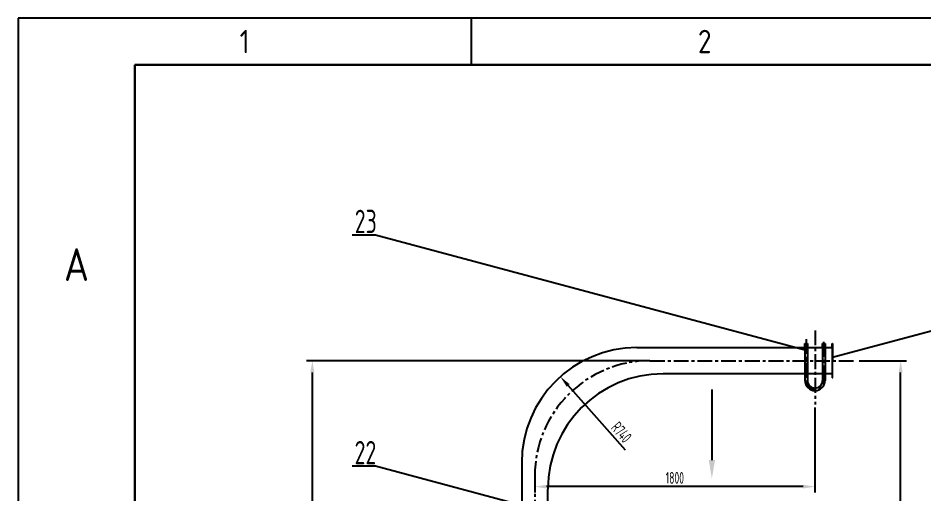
# Model space of a CAD drawing. Header units: millimetres. Extents: x -20118 to 11799, y -1891 to 39516.
# Drawn here: x -20118.3 to -19924.4, y 39414.6 to 39516.5 of the extents above; entities that cross this region are included whole.
import ezdxf

# ---------------------------------------------------------------- set-up
doc = ezdxf.new("R2010")
doc.units = ezdxf.units.MM
doc.linetypes.add('CENTER', pattern=[50.8, 31.75, -6.35, 6.35, -6.35])
for name, color, linetype in [('1', 130, 'Continuous'), ('5', 90, 'Continuous'), ('点划线', 20, 'CENTER')]:
    doc.layers.add(name, color=color, linetype=linetype)
doc.layers.add('内框', color=7, linetype='Continuous', lineweight=80)
doc.styles.add('10', font='gbenor.shx', dxfattribs={"height": 3, "bigfont": 'gbcbig.shx'})
doc.styles.get("Standard").update_dxf_attribs({"font": 'gbenor.shx', "width": 0.7, "bigfont": 'gbcbig.shx'})
doc.styles.add('表格中的文字5', font='gbenor.shx', dxfattribs={"width": 0.8, "height": 5, "bigfont": 'gbcbig.shx'})
doc.dimstyles.new('NUBT', dxfattribs={"dimtxt": 2.5, "dimasz": 2.5, "dimexe": 1.25, "dimexo": 0.625, "dimtad": 1, "dimdec": 0, "dimlfac": 30, "dimtxsty": 'Standard', "dimcen": 2.5, "dimadec": 0, "dimazin": 0, "dimtfac": 1, "dimtdec": 0, "dimtmove": 0, "dimatfit": 3, "dimfxl": 1, "dimarcsym": 0})

# ---------------------------------------------------------------- blocks, each defined once
blk = doc.blocks.new('*D86')
at = {"layer": '1', "color": 0, "lineweight": -2, "transparency": 16777216}
for p, q in [((-19983.64, 39443.14), (-20056.55, 39443.14)), ((-20055.3, 39303.98), (-20055.3, 39440.64)), ((-20008.31, 39301.48), (-20056.55, 39301.48))]:
    blk.add_line(p, q, dxfattribs=at)
at = {"layer": '1', "color": 0, "transparency": 16777216}
for points in [[(-20055.72, 39440.64), (-20054.89, 39440.64), (-20055.3, 39443.14)], [(-20055.72, 39303.98), (-20054.89, 39303.98), (-20055.3, 39301.48)]]:
    blk.add_solid(points, dxfattribs=at)
at = {"layer": 'Defpoints', "color": 0, "transparency": 16777216}
for p in [(-20055.3, 39443.14), (-19983.02, 39443.14), (-20007.69, 39301.48)]:
    blk.add_point(p, dxfattribs=at)
at = {"layer": '1', "color": 0, "transparency": 16777216, "insert": (-20057.18, 39372.31), "char_height": 2.5, "attachment_point": 5, "rotation": 90}
blk.add_mtext('4250', dxfattribs=at)
blk = doc.blocks.new('*D99')
at = {"layer": '1', "color": 0, "lineweight": -2, "transparency": 16777216}
for p, q in [((-19938.24, 39443.14), (-19928.1, 39443.14)), ((-19929.35, 39368.42), (-19929.35, 39440.64)), ((-19944.78, 39365.92), (-19928.1, 39365.92))]:
    blk.add_line(p, q, dxfattribs=at)
at = {"layer": '1', "color": 0, "transparency": 16777216}
for points in [[(-19929.77, 39440.64), (-19928.93, 39440.64), (-19929.35, 39443.14)], [(-19929.77, 39368.42), (-19928.93, 39368.42), (-19929.35, 39365.92)]]:
    blk.add_solid(points, dxfattribs=at)
at = {"layer": 'Defpoints', "color": 0, "transparency": 16777216}
for p in [(-19938.86, 39443.14), (-19929.35, 39443.14), (-19945.41, 39365.92)]:
    blk.add_point(p, dxfattribs=at)
at = {"layer": '1', "color": 0, "transparency": 16777216, "insert": (-19931.22, 39404.53), "char_height": 2.5, "attachment_point": 5, "rotation": 90}
blk.add_mtext('2317', dxfattribs=at)
blk = doc.blocks.new('*D101')
at = {"layer": '1', "color": 0, "lineweight": -2, "transparency": 16777216}
for p, q in [((-19947.69, 39433.14), (-19947.69, 39414.94)), ((-20007.69, 39417.85), (-20007.69, 39414.94)), ((-19950.19, 39416.19), (-20005.19, 39416.19))]:
    blk.add_line(p, q, dxfattribs=at)
at = {"layer": '1', "color": 0, "transparency": 16777216}
for points in [[(-20005.19, 39416.61), (-20005.19, 39415.78), (-20007.69, 39416.19)], [(-19950.19, 39416.61), (-19950.19, 39415.78), (-19947.69, 39416.19)]]:
    blk.add_solid(points, dxfattribs=at)
at = {"layer": 'Defpoints', "color": 0, "transparency": 16777216}
for p in [(-19947.69, 39433.76), (-20007.69, 39418.48), (-20007.69, 39416.19)]:
    blk.add_point(p, dxfattribs=at)
at = {"layer": '1', "color": 0, "transparency": 16777216, "insert": (-19977.69, 39418.07), "char_height": 2.5, "attachment_point": 5}
blk.add_mtext('1800', dxfattribs=at)
blk = doc.blocks.new('*D102')
at = {"layer": '1', "color": 0, "lineweight": -2, "transparency": 16777216}
blk.add_line((-19988.25, 39424.01), (-20000.54, 39437.85), dxfattribs=at)
at = {"layer": '1', "color": 0, "transparency": 16777216}
blk.add_solid([(-20000.23, 39438.13), (-20000.85, 39437.58), (-20002.2, 39439.72)], dxfattribs=at)
at = {"layer": 'Defpoints', "color": 0, "transparency": 16777216}
for p in [(-20002.2, 39439.72), (-19985.82, 39421.28)]:
    blk.add_point(p, dxfattribs=at)
at = {"layer": '1', "color": 0, "transparency": 16777216, "insert": (-19989.13, 39427.83), "char_height": 2.5, "attachment_point": 5, "rotation": 311.6068}
blk.add_mtext('R740', dxfattribs=at)

msp = doc.modelspace()

# ---------------------------------------------------------------- linework, layer by layer
for p, q in [((-20118.2964, 39516.4563), (-20118.2964, 38675.4563)), ((-19524.2964, 39516.4563), (-20118.2964, 39516.4563)), ((-19985.8193, 39445.9442), (-19947.6859, 39445.9442)), ((-19949.8443, 39445.9442), (-19949.8443, 39446.8341)), ((-19949.8443, 39446.8341), (-19949.311, 39446.8341)), ((-19949.8443, 39445.9442), (-19949.8443, 39438.9063)), ((-19949.311, 39446.8341), (-19949.311, 39445.9442)), ((-19949.311, 39445.9442), (-19949.311, 39438.9063)), ((-19947.6859, 39445.9442), (-19944.0193, 39445.9442)), ((-19946.0609, 39445.9442), (-19946.0609, 39446.8341)), ((-19946.0609, 39446.8341), (-19945.5276, 39446.8341)), ((-19946.0609, 39445.9442), (-19946.0609, 39438.9063)), ((-19945.5276, 39446.8341), (-19945.5276, 39445.9442)), ((-19945.5276, 39445.9442), (-19945.5276, 39438.9063)), ((-19944.0193, 39445.9442), (-19944.0193, 39446.8341)), ((-19944.0193, 39446.8341), (-19943.9526, 39446.8341)), ((-19944.0193, 39445.9442), (-19944.0193, 39440.3442)), ((-19943.9526, 39446.8341), (-19943.9526, 39443.1442)), ((-19943.9526, 39439.4544), (-19943.9526, 39443.1442)), ((-19947.6859, 39440.3442), (-19980.2193, 39440.3442)), ((-19944.0193, 39440.3442), (-19947.6859, 39440.3442)), ((-19944.0193, 39440.3442), (-19944.0193, 39439.4544)), ((-19944.0193, 39439.4544), (-19943.9526, 39439.4544)), ((-20010.4859, 39421.2776), (-20010.4859, 39343.767)), ((-20004.8859, 39343.767), (-20004.8859, 39415.6776))]:
    msp.add_line(p, q)
at = {"lineweight": -3}
msp.add_line((-20021.2964, 39516.4563), (-20021.2964, 39506.4563), dxfattribs=at)
msp.add_line((-20021.2964, 39516.4563), (-20021.2964, 39506.4563), dxfattribs=at)
for centre, radius, start, end in [((-19985.8193, 39421.2776), 24.6667, 90, 180), ((-19980.2193, 39415.6776), 24.6667, 90, 180), ((-19947.6859, 39438.9063), 2.1584, 180, 0), ((-19947.6859, 39438.9063), 1.625, 180, 0)]:
    msp.add_arc(centre, radius, start, end)
at = {"layer": '1'}
msp.add_line((-19969.7547, 39436.9901), (-19969.7547, 39421.8737), dxfattribs=at)
msp.add_solid([(-19970.4214, 39421.8776), (-19969.778, 39417.8737), (-19969.0881, 39421.8698)], dxfattribs=at)
at = {"layer": '5'}
for p, q in [((-20041.7892, 39470.0258), (-20046.7892, 39470.0258)), ((-19949.5776, 39445.3178), (-20041.7892, 39470.0258)), ((-19943.9526, 39443.9059), (-19902.3619, 39455.0501)), ((-20041.7892, 39420.5473), (-20046.7892, 39420.5473)), ((-20004.5664, 39410.5735), (-20041.7892, 39420.5473))]:
    msp.add_line(p, q, dxfattribs=at)
at = {"layer": '内框', "lineweight": 30}
for q in [(-20093.2964, 38685.4563), (-19534.2964, 39506.4563)]:
    msp.add_line((-20093.2964, 39506.4563), q, dxfattribs=at)
at = {"layer": '点划线', "ltscale": 0.1}
for p, q in [((-19947.6859, 39449.6167), (-19947.6859, 39433.7641)), ((-19949.5776, 39447.763), (-19949.5776, 39438.9063)), ((-19945.7942, 39438.9063), (-19945.7942, 39447.6974)), ((-19983.0193, 39443.1442), (-19947.6859, 39443.1442)), ((-19947.6859, 39443.1442), (-19938.8603, 39443.1442)), ((-20007.6859, 39418.4776), (-20007.6859, 39301.4776))]:
    msp.add_line(p, q, dxfattribs=at)
for centre, radius, start, end in [((-19983.0193, 39418.4776), 24.6667, 90, 180), ((-19947.6859, 39438.9063), 1.8917, 180, 0)]:
    msp.add_arc(centre, radius, start, end, dxfattribs=at)

# ---------------------------------------------------------------- texts
at = {"attachment_point": 5, "style": '10'}
for s, insert, char_height, width in [('1', (-20069.7964, 39511.4563), 5, 10), ('2', (-19971.2964, 39511.4563), 5, 10), ('A', (-20105.7964, 39463.7063), 7, 25)]:
    msp.add_mtext(s, dxfattribs=dict(at, insert=insert, char_height=char_height, width=width))
at = {"layer": '5', "char_height": 5, "attachment_point": 1, "style": '表格中的文字5'}
for s, insert in [('\\pi0.55531;23', (-20046.7892, 39475.4532)), ('\\pi0.52425;22', (-20046.7892, 39425.9747))]:
    msp.add_mtext_dynamic_manual_height_columns(s, width=5, gutter_width=25, heights=[0], dxfattribs=dict(at, insert=insert))

# ---------------------------------------------------------------- dimensions: what is measured, and where the dimension line sits
at = {"layer": '1'}
for base, p1, p2, picture, middle in [((-20055.3043, 39443.1442), (-20007.6859, 39301.4776), (-19983.0193, 39443.1442), '*D86', (-20057.1793, 39372.3109)), ((-19929.3496, 39443.1442), (-19945.4088, 39365.9193), (-19938.8603, 39443.1442), '*D99', (-19931.2246, 39404.5318))]:
    dim = msp.add_linear_dim(base=base, p1=p1, p2=p2, angle=90, dimstyle='NUBT', dxfattribs=at)
    dim.commit()
    dim.dimension.update_dxf_attribs({"geometry": picture, "text_midpoint": middle})
dim = msp.add_radius_dim(center=(-19985.8193, 39421.2776), mpoint=(-20002.1983, 39439.7213), dimstyle='NUBT', dxfattribs=at)
dim.commit()
dim.dimension.update_dxf_attribs({"geometry": '*D102', "text_midpoint": (-19990.5293, 39426.5814), "dimtype": 164})
dim = msp.add_linear_dim(base=(-20007.6859, 39416.1934), p1=(-19947.6859, 39433.7641), p2=(-20007.6859, 39418.4776), dimstyle='NUBT', dxfattribs=at)
dim.commit()
dim.dimension.update_dxf_attribs({"geometry": '*D101', "text_midpoint": (-19977.6859, 39418.0684)})

doc.saveas('drawing.dxf')
